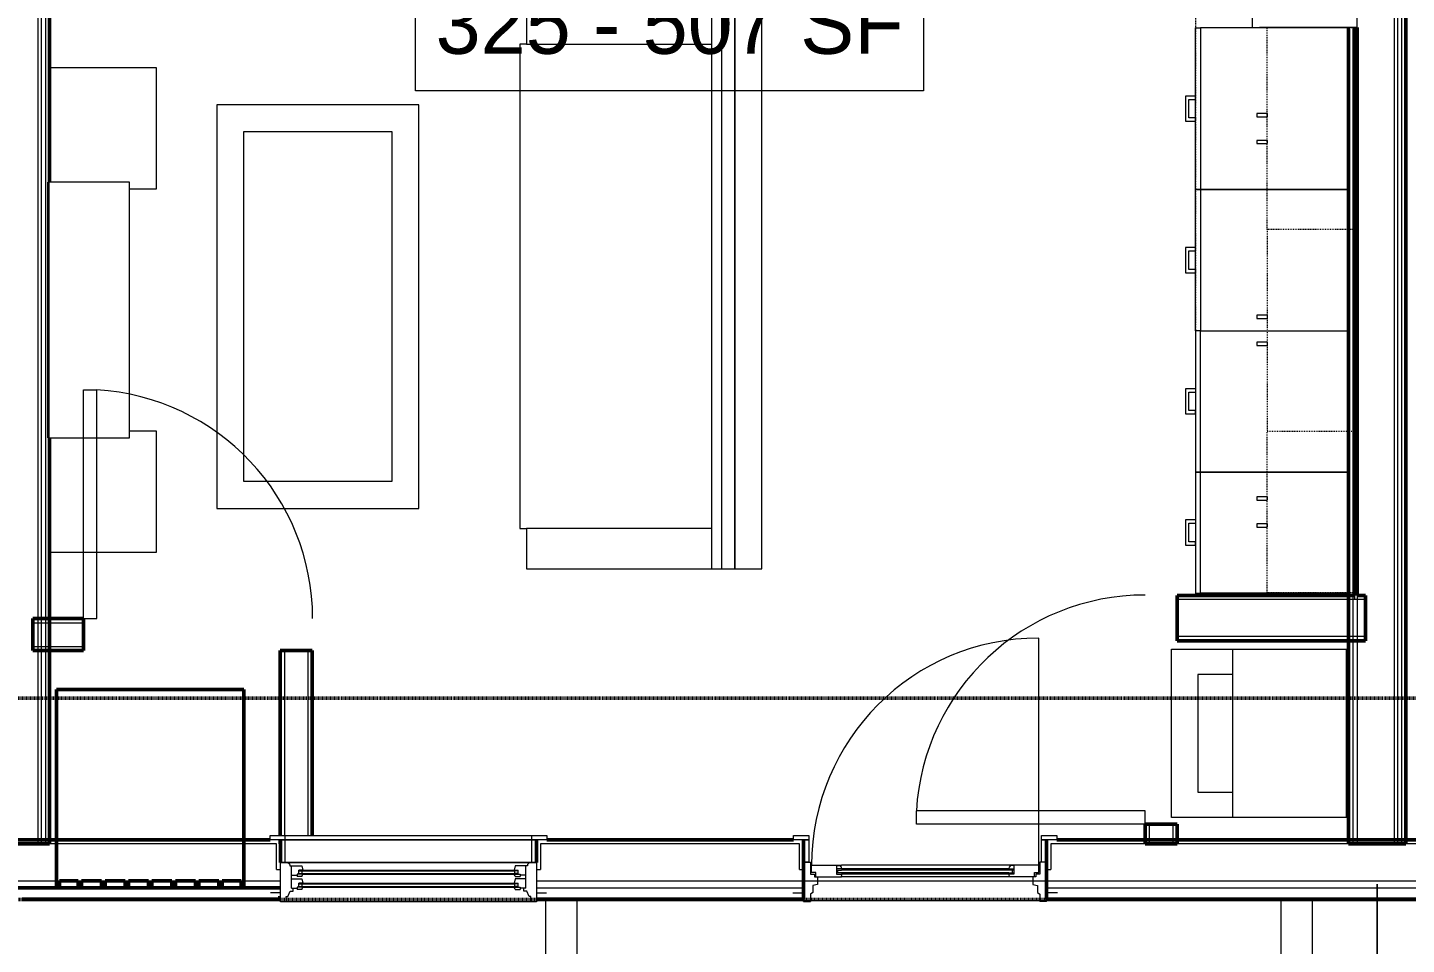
# Model space of a CAD drawing. Header units: inches. Extents: x -4217 to -1814, y 9706 to 12425.
# Drawn here: x -3136.2 to -2931.2, y 9973.5 to 10109.8 of the extents above; entities that cross this region are included whole.
import ezdxf

# ---------------------------------------------------------------- set-up
doc = ezdxf.new("R2010")
doc.units = ezdxf.units.IN
doc.header["$MEASUREMENT"] = 0
doc.linetypes.add('Dash', pattern=[0.25, 0.125, -0.125])
doc.linetypes.add('Dash 1_16_', pattern=[0.125, 0.0625, -0.0625])
for name, color, linetype, lineweight in [('A-ANNO-DIMS', 211, 'Continuous', 9), ('A-ANNO-DIMS-96', 211, 'Continuous', 9), ('A-AREA-IDEN', 2, 'Continuous', 9), ('A-DOOR-1', 250, 'Continuous', 9), ('A-DOOR-2', 90, 'Continuous', 20), ('A-DOOR-FRAM-1', 90, 'Continuous', 20), ('A-DOOR-FRAM-2', 250, 'Continuous', 9), ('A-DOOR-GLAZ-1', 250, 'Continuous', 9), ('A-FLOR-1', 50, 'Continuous', 13), ('A-FLOR-HRAL-2', 250, 'Continuous', 9), ('A-GENM-3', 10, 'Continuous', 50), ('A-GLAZ-1', 250, 'Continuous', 9), ('A-GLAZ-2', 90, 'Continuous', 20), ('A-GLAZ-4', 10, 'Continuous', 50), ('A-WALL', 113, 'Continuous', 13), ('A-WALL-3', 10, 'Continuous', 50), ('A-WALL-4', 50, 'Continuous', 13), ('C-PROP-LINE-2', 91, 'Dash 1_16_', 50), ('I-FURN', 30, 'Continuous', 9), ('I-FURN-1', 250, 'Continuous', 9), ('I-WALL-3', 2, 'Continuous', 50), ('P-SANR-FIXT-2', 250, 'Continuous', 9), ('Q-CASE-3', 250, 'Continuous', 9), ('Q-CASE-4', 250, 'Dash', 9), ('Q-CASE-HDLN-1', 250, 'Dash', 9)]:
    doc.layers.add(name, color=color, linetype=linetype, lineweight=lineweight)
doc.styles.add('Century Gothic', font='ufonts.com_century-gothic.ttf', dxfattribs={"height": 9})
doc.dimstyles.new('OD__1_8__Tol__', dxfattribs={"dimscale": 12, "dimtxt": 9.397514, "dimasz": 1, "dimexe": 0.75, "dimexo": 0.5, "dimgap": 0.125, "dimtad": 1, "dimdec": 3, "dimrnd": 0.125, "dimzin": 3, "dimdsep": 46, "dimlunit": 4, "dimtxsty": 'Century Gothic', "dimblk1": 'OBLIQUE', "dimblk2": 'OBLIQUE', "dimsah": 1, "dimcen": 0.09, "dimdle": 0.75, "dimazin": 0, "dimtfac": 1, "dimtdec": 4, "dimtix": 1, "dimtmove": 0, "dimatfit": 3, "dimfxl": 1, "dimtvp": 1, "dimtfill": 1, "dimfrac": 2, "dimtolj": 1, "dimtzin": 0, "dimarcsym": 2})

# ---------------------------------------------------------------- blocks, each defined once
blk = doc.blocks.new('DIMBLOCK32-FLOOR PLAN - 3RD FLOOR')
at = {"layer": 'A-ANNO-DIMS-96'}
for p, q in [((-3338.72, 9982.44), (-3338.72, 9817.41)), ((-3338.72, 9826.41), (-3338.72, 9982.44)), ((-2935.52, 9982.44), (-2935.52, 9817.41)), ((-2935.52, 9826.41), (-2935.52, 9982.44)), ((-3338.72, 9826.41), (-2935.52, 9826.41))]:
    blk.add_line(p, q, dxfattribs=at)
at = {"layer": 'A-ANNO-DIMS-96', "lineweight": 50}
for p, q in [((-3338.72, 9826.41), (-3332.72, 9832.41)), ((-2935.52, 9826.41), (-2929.52, 9832.41)), ((-3338.72, 9826.41), (-3344.72, 9820.41)), ((-2935.52, 9826.41), (-2941.52, 9820.41))]:
    blk.add_line(p, q, dxfattribs=at)
at = {"layer": 'A-ANNO-DIMS-96', "color": 0, "insert": (-3167.85, 9839.44), "char_height": 9, "width": 73.7481, "attachment_point": 1, "line_spacing_factor": 0.984502, "style": 'Century Gothic', "bg_fill": 3, "box_fill_scale": 1.25, "bg_fill_color": 256, "bg_fill_true_color": 13158600, "bg_fill_transparency": 0}
blk.add_mtext('33\' - 7 1/4"', dxfattribs=at)
blk = doc.blocks.new('_Oblique')
at = {"color": 0, "linetype": 'ByBlock', "lineweight": -2}
blk.add_line((-0.5, -0.5), (0.5, 0.5), dxfattribs=at)
blk = doc.blocks.new('DIMBLOCK33-FLOOR PLAN - 3RD FLOOR')
at = {"layer": 'A-ANNO-DIMS-96'}
for p, q in [((-2935.52, 9982.44), (-2935.52, 9817.41)), ((-2935.52, 9826.41), (-2935.52, 9982.44)), ((-2072.36, 9978.63), (-2072.36, 9817.41)), ((-2072.36, 9826.41), (-2072.36, 9978.63)), ((-2935.52, 9826.41), (-2063.36, 9826.41))]:
    blk.add_line(p, q, dxfattribs=at)
at = {"layer": 'A-ANNO-DIMS-96', "lineweight": 50}
for p, q in [((-2935.52, 9826.41), (-2929.52, 9832.41)), ((-2072.36, 9826.41), (-2066.36, 9832.41)), ((-2935.52, 9826.41), (-2941.52, 9820.41)), ((-2072.36, 9826.41), (-2078.36, 9820.41))]:
    blk.add_line(p, q, dxfattribs=at)
at = {"layer": 'A-ANNO-DIMS-96', "color": 0, "insert": (-2538.18, 9839.44), "char_height": 9, "width": 82.1611, "attachment_point": 1, "line_spacing_factor": 0.984502, "style": 'Century Gothic', "bg_fill": 3, "box_fill_scale": 1.25, "bg_fill_color": 256, "bg_fill_true_color": 13158600, "bg_fill_transparency": 0}
blk.add_mtext('71\' - 11 1/8"', dxfattribs=at)

msp = doc.modelspace()

# ---------------------------------------------------------------- linework, layer by layer
at = {"layer": 'A-AREA-IDEN', "flags": 128}
msp.add_lwpolyline([(-3078.49528, 10121.87071), (-3002.98977, 10121.87071), (-3002.98977, 10100.37464), (-3078.49528, 10100.37464)], close=True, dxfattribs=at)
at = {"layer": 'A-DOOR-1'}
for centre, start, end in [((-3127.84796, 10021.9274), 0, 86.634313), ((-2970.02514, 9991.37231), 90, 176.634313)]:
    msp.add_arc(centre, 34.06659, start, end, dxfattribs=at)
at = {"layer": 'A-DOOR-2'}
for p, q in [((-3127.84796, 10055.93523), (-3125.84796, 10055.93523)), ((-3127.84796, 10021.9274), (-3127.84796, 10055.93523)), ((-3125.84796, 10021.9274), (-3125.84796, 10055.93523)), ((-3127.84796, 10021.9274), (-3125.84796, 10021.9274)), ((-2970.02514, 9993.37231), (-3004.03297, 9993.37231)), ((-3004.03297, 9991.37231), (-3004.03297, 9993.37231)), ((-2970.02514, 9991.37231), (-2970.02514, 9993.37231)), ((-2970.02514, 9991.37231), (-3004.03297, 9991.37231))]:
    msp.add_line(p, q, dxfattribs=at)
at = {"layer": 'A-DOOR-FRAM-2'}
for p, q in [((-3022.28624, 9989.6894), (-3020.03624, 9989.6894)), ((-2985.41124, 9989.6894), (-2983.16124, 9989.6894))]:
    msp.add_line(p, q, dxfattribs=at)
at = {"layer": 'A-GENM-3'}
msp.add_line((-3103.98624, 10011.3769), (-3131.86124, 10011.3769), dxfattribs=at)
at = {"layer": 'A-GLAZ-1'}
msp.add_line((-3100.09796, 9989.6894), (-3058.94952, 9989.6894), dxfattribs=at)
at = {"layer": 'A-WALL'}
for p, q in [((-2933.02374, 10374.0394), (-2933.02374, 9988.4394)), ((-3134.62374, 10356.0394), (-3134.62374, 9988.4394)), ((-3134.12374, 10356.0394), (-3134.12374, 9988.4394)), ((-3133.49874, 10356.0394), (-3133.49874, 9988.4394)), ((-2932.52374, 10333.5917), (-2932.52374, 9988.4394)), ((-2931.89874, 10333.592), (-2931.89874, 9988.4394)), ((-2939.14874, 10109.77162), (-2939.14874, 9988.4394)), ((-2938.52374, 10109.77162), (-2938.52374, 9988.4394))]:
    msp.add_line(p, q, dxfattribs=at)
at = {"layer": 'A-WALL-3'}
for p, q in [((-2938.89874, 10109.77162), (-2938.89874, 10025.37231)), ((-2938.52374, 10025.37231), (-2938.52374, 10109.77162)), ((-2938.89874, 10025.37231), (-2965.27514, 10025.37231)), ((-2965.27514, 10025.37231), (-2965.27514, 10018.62231)), ((-2937.27374, 10025.37231), (-2938.52374, 10025.37231)), ((-2937.27374, 10018.62231), (-2937.27374, 10025.37231)), ((-3127.84796, 10021.9274), (-3135.37374, 10021.9274)), ((-3135.37374, 10021.9274), (-3135.37374, 10017.1774)), ((-3127.84796, 10017.1774), (-3127.84796, 10021.9274)), ((-3135.37374, 10017.1774), (-3127.84796, 10017.1774)), ((-3093.84796, 10017.1774), (-3098.59796, 10017.1774)), ((-3098.59796, 10017.1774), (-3098.59796, 9989.6894)), ((-3093.84796, 9989.6894), (-3093.84796, 10017.1774)), ((-2965.27514, 10018.62231), (-2937.27374, 10018.62231)), ((-2965.27514, 9991.37231), (-2970.02514, 9991.37231))]:
    msp.add_line(p, q, dxfattribs=at)
at = {"layer": 'A-WALL-4'}
for p, q in [((-2938.89874, 10025.37231), (-2938.89874, 10024.74731)), ((-2938.52374, 10025.37231), (-2938.52374, 10024.74731)), ((-2938.89874, 10024.74731), (-2965.27514, 10024.74731)), ((-2938.52374, 10024.74731), (-2938.89874, 10024.74731)), ((-2938.52374, 10024.74731), (-2938.89874, 10024.74731)), ((-2937.27374, 10024.74731), (-2938.52374, 10024.74731)), ((-3135.37374, 10021.3024), (-3127.84796, 10021.3024)), ((-2937.27374, 10019.24731), (-2965.27514, 10019.24731)), ((-3135.37374, 10017.8024), (-3127.84796, 10017.8024)), ((-3097.97296, 10017.1774), (-3097.97296, 9989.6894)), ((-3094.47296, 10017.1774), (-3094.47296, 9989.6894))]:
    msp.add_line(p, q, dxfattribs=at)
at = {"layer": 'C-PROP-LINE-2'}
msp.add_line((-2099.26202, 10010.0894), (-3832.16202, 10010.0894), dxfattribs=at)
at = {"layer": 'I-FURN'}
for p, q in [((-3061.99874, 10113.31), (-3061.99874, 10107.31)), ((-3034.49874, 10113.31), (-3034.49874, 10029.31)), ((-3032.99874, 10113.31), (-3032.99874, 10029.31)), ((-3030.99874, 10113.31), (-3030.99874, 10029.31)), ((-3030.99874, 10029.31), (-3030.99874, 10113.31)), ((-3061.99874, 10107.31), (-3062.99874, 10107.31)), ((-3062.99874, 10107.31), (-3062.99874, 10035.31)), ((-3061.99874, 10107.31), (-3034.49874, 10107.31)), ((-3062.99874, 10035.31), (-3061.99874, 10035.31)), ((-3034.49874, 10035.31), (-3061.99874, 10035.31)), ((-3061.99874, 10035.31), (-3061.99874, 10029.31)), ((-3061.99874, 10029.31), (-3034.49874, 10029.31)), ((-3034.49874, 10029.31), (-3030.99874, 10029.31))]:
    msp.add_line(p, q, dxfattribs=at)
at = {"layer": 'I-FURN-1'}
for p, q in [((-3026.99874, 10029.31), (-3026.99874, 10113.31)), ((-3116.99874, 10103.79973), (-3132.87374, 10103.79973)), ((-3116.99874, 10085.79973), (-3116.99874, 10103.79973)), ((-3116.99882, 10102.65012), (-3116.96768, 10102.65012)), ((-3116.96768, 10102.65012), (-3116.96768, 10103.13923)), ((-3107.99874, 10098.31), (-3107.99874, 10038.31)), ((-3077.99874, 10098.31), (-3107.99874, 10098.31)), ((-3077.99874, 10038.31), (-3077.99874, 10098.31)), ((-3103.99874, 10094.31), (-3081.99874, 10094.31)), ((-3103.99874, 10042.31), (-3103.99874, 10094.31)), ((-3081.99874, 10094.31), (-3081.99874, 10042.31)), ((-3116.96693, 10087.45711), (-3116.99882, 10087.45711)), ((-3116.96693, 10086.46263), (-3116.96693, 10087.45711)), ((-3133.12374, 10048.79973), (-3133.12374, 10086.79973)), ((-3133.12374, 10086.79973), (-3132.99874, 10086.79973)), ((-3132.99874, 10086.79973), (-3132.99874, 10048.79973)), ((-3132.99874, 10086.79973), (-3132.99874, 10048.79973)), ((-3120.99874, 10086.79973), (-3132.99874, 10086.79973)), ((-3120.99874, 10048.79973), (-3120.99874, 10086.79973)), ((-3120.99874, 10085.79973), (-3116.99874, 10085.79973)), ((-3116.99882, 10086.46263), (-3116.96693, 10086.46263)), ((-3132.99874, 10048.79973), (-3133.12374, 10048.79973)), ((-3132.99874, 10048.79973), (-3120.99874, 10048.79973)), ((-3116.99874, 10049.79973), (-3120.99874, 10049.79973)), ((-3116.96693, 10049.13683), (-3116.99882, 10049.13683)), ((-3116.99882, 10048.14235), (-3116.96693, 10048.14235)), ((-3116.99874, 10031.79973), (-3116.99874, 10049.79973)), ((-3116.96693, 10048.14235), (-3116.96693, 10049.13683)), ((-3081.99874, 10042.31), (-3103.99874, 10042.31)), ((-3107.99874, 10038.31), (-3077.99874, 10038.31)), ((-3132.87374, 10031.79973), (-3116.99874, 10031.79973)), ((-3116.96768, 10032.94934), (-3116.99882, 10032.94934)), ((-3116.96768, 10032.46023), (-3116.96768, 10032.94934)), ((-3030.99874, 10029.31), (-3026.99874, 10029.31))]:
    msp.add_line(p, q, dxfattribs=at)
at = {"layer": 'I-WALL-3'}
for p, q in [((-3132.87374, 10086.79973), (-3132.87374, 10355.4144)), ((-2931.27374, 9988.4394), (-2931.27374, 10333.59229)), ((-2939.77374, 10109.77162), (-2939.77374, 9988.4394)), ((-3132.87374, 9988.4394), (-3132.87374, 10048.79973)), ((-3141.37374, 9988.4394), (-3132.87374, 9988.4394)), ((-2939.77374, 9988.4394), (-2931.27374, 9988.4394))]:
    msp.add_line(p, q, dxfattribs=at)
at = {"layer": 'P-SANR-FIXT-2'}
for p, q in [((-2966.11264, 10017.37231), (-2940.11264, 10017.37231)), ((-2966.11264, 9992.37231), (-2966.11264, 10017.37231)), ((-2957.01889, 10017.37231), (-2957.01889, 9992.37231)), ((-2940.11264, 9992.37231), (-2940.11264, 10017.37231)), ((-2962.20639, 10013.62231), (-2962.20639, 9996.12231)), ((-2957.01889, 10013.62231), (-2962.20639, 10013.62231)), ((-2962.20639, 9996.12231), (-2957.01889, 9996.12231)), ((-2940.11264, 9992.37231), (-2966.11264, 9992.37231))]:
    msp.add_line(p, q, dxfattribs=at)
at = {"layer": 'Q-CASE-3'}
for p, q in [((-2954.12308, 10139.65351), (-2954.12308, 10109.77162)), ((-2938.52374, 10109.77162), (-2938.52374, 10139.65351)), ((-2962.52374, 10109.71601), (-2961.77374, 10109.71601)), ((-2962.52374, 10085.71601), (-2962.52374, 10109.71601)), ((-2939.77374, 10109.71601), (-2961.77374, 10109.71601)), ((-2961.77374, 10109.71601), (-2961.77374, 10085.71601)), ((-2938.52374, 10109.77162), (-2953.01193, 10109.77162)), ((-2962.52374, 10099.59101), (-2964.02374, 10099.59101)), ((-2964.02374, 10099.59101), (-2964.02374, 10095.84101)), ((-2962.52374, 10099.09163), (-2962.52374, 10099.59101)), ((-2963.52436, 10096.34038), (-2963.52436, 10099.09163)), ((-2963.52436, 10099.09163), (-2962.52374, 10099.09163)), ((-2964.02374, 10095.84101), (-2962.52374, 10095.84101)), ((-2962.52374, 10096.34038), (-2963.52436, 10096.34038)), ((-2962.52374, 10096.34038), (-2962.52374, 10095.84101)), ((-2953.39799, 10097.01006), (-2953.39799, 10096.52162)), ((-2951.89874, 10097.01006), (-2953.39799, 10097.01006)), ((-2953.39799, 10096.52162), (-2951.89874, 10096.52162)), ((-2951.89874, 10097.01006), (-2951.89874, 10096.52162)), ((-2953.39799, 10093.01006), (-2953.39799, 10092.52162)), ((-2951.89874, 10093.01006), (-2953.39799, 10093.01006)), ((-2951.89874, 10093.01006), (-2951.89874, 10092.52162)), ((-2953.39799, 10092.52162), (-2951.89874, 10092.52162)), ((-2961.77374, 10085.71601), (-2962.52374, 10085.71601)), ((-2962.52374, 10085.71601), (-2961.77374, 10085.71601)), ((-2962.52374, 10064.71601), (-2962.52374, 10085.71601)), ((-2961.77374, 10085.71601), (-2939.77374, 10085.71601)), ((-2939.77374, 10085.71601), (-2961.77374, 10085.71601)), ((-2961.77374, 10085.71601), (-2961.77374, 10064.71601)), ((-2962.52374, 10077.09101), (-2964.02374, 10077.09101)), ((-2964.02374, 10077.09101), (-2964.02374, 10073.34101)), ((-2963.52436, 10073.84038), (-2963.52436, 10076.59163)), ((-2963.52436, 10076.59163), (-2962.52374, 10076.59163)), ((-2962.52374, 10076.59163), (-2962.52374, 10077.09101)), ((-2964.02374, 10073.34101), (-2962.52374, 10073.34101)), ((-2962.52374, 10073.84038), (-2963.52436, 10073.84038)), ((-2962.52374, 10073.84038), (-2962.52374, 10073.34101)), ((-2951.89874, 10067.02162), (-2953.39799, 10067.02162)), ((-2953.39799, 10067.02162), (-2953.39799, 10066.53317)), ((-2953.39799, 10066.53317), (-2951.89874, 10066.53317)), ((-2951.89874, 10067.02162), (-2951.89874, 10066.53317)), ((-2961.77374, 10064.71601), (-2962.52374, 10064.71601)), ((-2962.52374, 10064.71601), (-2962.52374, 10043.71601)), ((-2961.77374, 10064.71601), (-2962.52374, 10064.71601)), ((-2961.77374, 10064.71601), (-2939.77374, 10064.71601)), ((-2961.77374, 10043.71601), (-2961.77374, 10064.71601)), ((-2961.77374, 10064.71601), (-2939.77374, 10064.71601)), ((-2951.89874, 10063.02162), (-2953.39799, 10063.02162)), ((-2953.39799, 10063.02162), (-2953.39799, 10062.53317)), ((-2953.39799, 10062.53317), (-2951.89874, 10062.53317)), ((-2951.89874, 10063.02162), (-2951.89874, 10062.53317)), ((-2962.52374, 10056.09101), (-2964.02374, 10056.09101)), ((-2964.02374, 10056.09101), (-2964.02374, 10052.34101)), ((-2962.52374, 10056.09101), (-2962.52374, 10055.59163)), ((-2963.52436, 10055.59163), (-2962.52374, 10055.59163)), ((-2963.52436, 10052.84038), (-2963.52436, 10055.59163)), ((-2964.02374, 10052.34101), (-2962.52374, 10052.34101)), ((-2962.52374, 10052.84038), (-2963.52436, 10052.84038)), ((-2962.52374, 10052.34101), (-2962.52374, 10052.84038)), ((-2962.52374, 10043.71601), (-2961.77374, 10043.71601)), ((-2962.52374, 10043.71601), (-2962.52374, 10025.71601)), ((-2961.77374, 10043.71601), (-2962.52374, 10043.71601)), ((-2939.77374, 10043.71601), (-2961.77374, 10043.71601)), ((-2961.77374, 10025.71601), (-2961.77374, 10043.71601)), ((-2961.77374, 10043.71601), (-2939.77374, 10043.71601)), ((-2953.39799, 10040.01006), (-2953.39799, 10039.52162)), ((-2951.89874, 10040.01006), (-2953.39799, 10040.01006)), ((-2951.89874, 10040.01006), (-2951.89874, 10039.52162)), ((-2953.39799, 10039.52162), (-2951.89874, 10039.52162)), ((-2962.52374, 10036.59101), (-2964.02374, 10036.59101)), ((-2964.02374, 10036.59101), (-2964.02374, 10032.84101)), ((-2963.52436, 10036.09163), (-2962.52374, 10036.09163)), ((-2963.52436, 10033.34038), (-2963.52436, 10036.09163)), ((-2962.52374, 10036.59101), (-2962.52374, 10036.09163)), ((-2953.39799, 10036.01006), (-2953.39799, 10035.52162)), ((-2951.89874, 10036.01006), (-2953.39799, 10036.01006)), ((-2951.89874, 10036.01006), (-2951.89874, 10035.52162)), ((-2953.39799, 10035.52162), (-2951.89874, 10035.52162)), ((-2964.02374, 10032.84101), (-2962.52374, 10032.84101)), ((-2962.52374, 10033.34038), (-2963.52436, 10033.34038)), ((-2962.52374, 10032.84101), (-2962.52374, 10033.34038)), ((-2962.52374, 10025.71601), (-2961.77374, 10025.71601)), ((-2939.77374, 10025.71601), (-2961.77374, 10025.71601))]:
    msp.add_line(p, q, dxfattribs=at)
at = {"layer": 'Q-CASE-4'}
for p, q in [((-2951.89874, 10109.77162), (-2938.89874, 10109.77162)), ((-2951.89874, 10079.77162), (-2951.89874, 10109.77162)), ((-2938.89874, 10109.77162), (-2938.89874, 10079.77162)), ((-2938.89874, 10079.77162), (-2951.89874, 10079.77162)), ((-2938.89874, 10079.77162), (-2951.89874, 10079.77162)), ((-2951.89874, 10079.77162), (-2951.89874, 10049.77162)), ((-2938.89874, 10049.77162), (-2938.89874, 10079.77162)), ((-2951.89874, 10049.77162), (-2938.89874, 10049.77162)), ((-2951.89874, 10049.77162), (-2938.89874, 10049.77162)), ((-2951.89874, 10025.77162), (-2951.89874, 10049.77162)), ((-2938.89874, 10049.77162), (-2938.89874, 10025.77162)), ((-2938.89874, 10025.77162), (-2951.89874, 10025.77162))]:
    msp.add_line(p, q, dxfattribs=at)
at = {"layer": 'Q-CASE-HDLN-1'}
msp.add_line((-2962.52374, 10155.71601), (-2962.52374, 10025.37231), dxfattribs=at)

# ---------------------------------------------------------------- texts
at = {"layer": 'A-AREA-IDEN', "insert": (-3075.49528, 10114.87071), "char_height": 9, "width": 83.931, "attachment_point": 1, "style": 'Century Gothic'}
msp.add_mtext('325 - 507 SF', dxfattribs=at)

# ---------------------------------------------------------------- next in the draw order: dimensions: what is measured, and where the dimension line sits
at = {"layer": 'A-ANNO-DIMS'}
dim = msp.add_linear_dim(base=(-2935.52374, 9826.40632), p1=(-3338.72374, 9988.4394), p2=(-2935.52374, 9988.4394), dimstyle='OD__1_8__Tol__', override={"dimpost": '<>', "dimfxl": 403.2}, dxfattribs=at)
dim.commit()
dim.dimension.update_dxf_attribs({"geometry": 'DIMBLOCK32-FLOOR PLAN - 3RD FLOOR', "text_midpoint": (-3137.12374, 9833.13133)})

# ---------------------------------------------------------------- next in the draw order: linework, layer by layer
at = {"layer": 'A-DOOR-1'}
msp.add_line((-2985.84874, 9985.28315), (-2985.84874, 10019.03315), dxfattribs=at)
msp.add_arc((-2985.84874, 9985.28315), 33.75, 90, 180, dxfattribs=at)
at = {"layer": 'A-DOOR-2'}
for p, q in [((-3019.59874, 9984.2209), (-3019.59874, 9985.28315)), ((-3019.59874, 9985.28315), (-3015.16124, 9985.28315)), ((-3015.91124, 9985.28315), (-3015.91124, 9983.9709)), ((-3015.91124, 9985.28315), (-3015.91124, 9985.2209)), ((-3015.91124, 9985.2209), (-3015.39727, 9985.2209)), ((-3015.16124, 9984.7209), (-3015.91124, 9984.7209)), ((-3015.39727, 9985.2209), (-3015.19224, 9984.9689)), ((-3015.19224, 9984.9689), (-3015.16124, 9984.7829)), ((-2990.28624, 9985.28315), (-3015.16124, 9985.28315)), ((-3015.16124, 9984.7829), (-3015.16124, 9984.7209)), ((-2985.84874, 9985.28315), (-2990.28624, 9985.28315)), ((-2990.25524, 9984.9689), (-2990.28624, 9984.7829)), ((-2990.28624, 9984.7829), (-2990.28624, 9984.7209)), ((-2990.28624, 9984.7209), (-2989.53624, 9984.7209)), ((-2990.05021, 9985.2209), (-2990.25524, 9984.9689)), ((-2989.53624, 9985.2209), (-2990.05021, 9985.2209)), ((-2989.53624, 9985.28315), (-2989.53624, 9983.9709)), ((-2989.53624, 9985.28315), (-2989.53624, 9985.2209)), ((-2985.84874, 9984.2209), (-2985.84874, 9985.28315)), ((-3018.98238, 9984.21014), (-3019.59874, 9984.2209)), ((-3018.98238, 9983.56465), (-3018.98238, 9984.21014)), ((-3018.98238, 9983.56465), (-3015.16124, 9983.56465)), ((-3015.91124, 9983.9709), (-3015.16124, 9983.9709)), ((-3015.16124, 9983.8769), (-3015.19158, 9983.56465)), ((-3015.16124, 9983.9709), (-3015.16124, 9983.8769)), ((-2990.28624, 9983.5644), (-3015.16124, 9983.5644)), ((-2990.28624, 9983.9709), (-2990.28624, 9983.8769)), ((-2989.53624, 9983.9709), (-2990.28624, 9983.9709)), ((-2990.28624, 9983.8769), (-2990.25589, 9983.56465)), ((-2986.46509, 9983.56465), (-2990.28624, 9983.56465)), ((-2986.46509, 9984.21014), (-2985.84874, 9984.2209)), ((-2986.46509, 9983.56465), (-2986.46509, 9984.21014))]:
    msp.add_line(p, q, dxfattribs=at)
at = {"layer": 'A-DOOR-FRAM-1'}
for p, q in [((-3020.78624, 9979.8769), (-3020.78624, 9985.7519)), ((-3020.41124, 9985.7519), (-3020.78624, 9985.7519)), ((-3020.78624, 9985.7519), (-3019.75499, 9985.7519)), ((-3019.75499, 9985.7519), (-3019.75499, 9983.9699)), ((-2985.69249, 9985.7519), (-2985.69249, 9983.9699)), ((-2984.66124, 9985.7519), (-2985.69249, 9985.7519)), ((-2984.66124, 9979.8769), (-2984.66124, 9985.7519)), ((-3019.75499, 9983.9699), (-3019.17624, 9983.9699)), ((-3018.72374, 9982.39557), (-3019.41124, 9982.24039)), ((-3019.17624, 9983.9699), (-3019.17624, 9983.5329)), ((-3019.17624, 9983.5329), (-3018.72374, 9983.5329)), ((-3018.72374, 9983.5329), (-3018.72374, 9982.39557)), ((-2986.27124, 9983.5329), (-2986.72374, 9983.5329)), ((-2986.72374, 9983.5329), (-2986.72374, 9982.39557)), ((-2986.72374, 9982.39557), (-2986.03624, 9982.24039)), ((-2986.27124, 9983.9699), (-2986.27124, 9983.5329)), ((-2985.69249, 9983.9699), (-2986.27124, 9983.9699)), ((-3022.41124, 9981.1894), (-3020.78624, 9981.1894)), ((-3019.41124, 9981.23924), (-3019.75499, 9980.99854)), ((-3019.75499, 9980.99854), (-3019.75499, 9979.8769)), ((-3019.41124, 9982.24039), (-3019.41124, 9981.23924)), ((-2986.03624, 9982.24039), (-2986.03624, 9981.23924)), ((-2986.03624, 9981.23924), (-2985.69249, 9980.99854)), ((-2985.69249, 9980.99854), (-2985.69249, 9979.8769)), ((-2983.03624, 9981.1894), (-2984.66124, 9981.1894)), ((-3020.78624, 9980.0019), (-3020.78624, 9980.1894)), ((-3020.78624, 9979.8769), (-3019.75499, 9979.8769)), ((-2984.66124, 9979.8769), (-2985.69249, 9979.8769)), ((-2984.66124, 9980.1894), (-2984.66124, 9980.0019))]:
    msp.add_line(p, q, dxfattribs=at)
at = {"layer": 'A-DOOR-FRAM-2'}
for p, q in [((-3022.28624, 9989.0644), (-3022.28624, 9989.6894)), ((-3020.03624, 9989.0644), (-3022.28624, 9989.0644)), ((-3020.66124, 9989.0644), (-3020.03624, 9989.0644)), ((-3020.66124, 9985.7519), (-3020.66124, 9989.0644)), ((-3020.03624, 9989.6894), (-3020.03624, 9989.0644)), ((-3020.03624, 9989.0644), (-3020.03624, 9985.7519)), ((-2985.41124, 9989.0644), (-2985.41124, 9989.6894)), ((-2985.41124, 9989.0644), (-2984.78624, 9989.0644)), ((-2985.41124, 9985.7519), (-2985.41124, 9989.0644)), ((-2983.16124, 9989.0644), (-2985.41124, 9989.0644)), ((-2984.78624, 9989.0644), (-2984.78624, 9985.7519)), ((-2983.16124, 9989.6894), (-2983.16124, 9989.0644)), ((-3020.03624, 9985.7519), (-3020.66124, 9985.7519)), ((-2984.78624, 9985.7519), (-2985.41124, 9985.7519))]:
    msp.add_line(p, q, dxfattribs=at)
at = {"layer": 'A-DOOR-GLAZ-1'}
for p, q in [((-3015.91124, 9984.5644), (-3015.16124, 9984.5644)), ((-3015.70124, 9984.1269), (-3015.70124, 9984.5644)), ((-2990.28624, 9984.72065), (-3015.16124, 9984.72065)), ((-2990.28624, 9984.5644), (-3015.16124, 9984.5644)), ((-2989.53624, 9984.5644), (-2990.28624, 9984.5644)), ((-2989.74624, 9984.1269), (-2989.74624, 9984.5644)), ((-3015.16124, 9984.1269), (-3015.91124, 9984.1269)), ((-2990.28624, 9984.1269), (-3015.16124, 9984.1269)), ((-2990.28624, 9983.97065), (-3015.16124, 9983.97065)), ((-2990.28624, 9984.1269), (-2989.53624, 9984.1269))]:
    msp.add_line(p, q, dxfattribs=at)
at = {"layer": 'A-FLOR-1'}
for p, q in [((-3020.78624, 9982.9394), (-2984.66124, 9982.9394)), ((-2949.84815, 9980.0019), (-3054.44874, 9980.0019))]:
    msp.add_line(p, q, dxfattribs=at)
at = {"layer": 'A-FLOR-HRAL-2'}
for p, q in [((-3059.17315, 9980.1894), (-3059.17315, 9914.57719)), ((-3054.44874, 9919.3016), (-3054.44874, 9980.1894)), ((-2949.84815, 9980.1894), (-2949.84815, 9919.3016)), ((-2945.12374, 9914.57719), (-2945.12374, 9980.1894))]:
    msp.add_line(p, q, dxfattribs=at)
at = {"layer": 'A-GENM-3'}
for p, q in [((-3131.86124, 10011.3769), (-3131.86124, 9981.9394)), ((-3103.98624, 9981.9394), (-3103.98624, 10011.3769)), ((-3131.42374, 9981.9394), (-3131.42374, 9982.9394)), ((-3131.42374, 9982.9394), (-3128.62686, 9982.9394)), ((-3128.62686, 9982.9394), (-3128.62686, 9981.9394)), ((-3128.12686, 9981.9394), (-3128.12686, 9982.9394)), ((-3128.12686, 9982.9394), (-3125.14249, 9982.9394)), ((-3125.14249, 9982.9394), (-3125.14249, 9981.9394)), ((-3124.64249, 9981.9394), (-3124.64249, 9982.9394)), ((-3124.64249, 9982.9394), (-3121.65811, 9982.9394)), ((-3121.65811, 9982.9394), (-3121.65811, 9981.9394)), ((-3121.15811, 9981.9394), (-3121.15811, 9982.9394)), ((-3121.15811, 9982.9394), (-3118.17374, 9982.9394)), ((-3118.17374, 9982.9394), (-3118.17374, 9981.9394)), ((-3117.67374, 9981.9394), (-3117.67374, 9982.9394)), ((-3117.67374, 9982.9394), (-3114.68936, 9982.9394)), ((-3114.68936, 9982.9394), (-3114.68936, 9981.9394)), ((-3114.18936, 9981.9394), (-3114.18936, 9982.9394)), ((-3114.18936, 9982.9394), (-3111.20499, 9982.9394)), ((-3111.20499, 9982.9394), (-3111.20499, 9981.9394)), ((-3110.70499, 9981.9394), (-3110.70499, 9982.9394)), ((-3110.70499, 9982.9394), (-3107.72061, 9982.9394)), ((-3107.72061, 9982.9394), (-3107.72061, 9981.9394)), ((-3107.22061, 9981.9394), (-3107.22061, 9982.9394)), ((-3107.22061, 9982.9394), (-3104.42374, 9982.9394)), ((-3104.42374, 9982.9394), (-3104.42374, 9981.9394)), ((-3131.86124, 9981.9394), (-3131.42374, 9981.9394)), ((-3128.62686, 9981.9394), (-3128.12686, 9981.9394)), ((-3125.14249, 9981.9394), (-3124.64249, 9981.9394)), ((-3121.65811, 9981.9394), (-3121.15811, 9981.9394)), ((-3118.17374, 9981.9394), (-3117.67374, 9981.9394)), ((-3114.68936, 9981.9394), (-3114.18936, 9981.9394)), ((-3111.20499, 9981.9394), (-3110.70499, 9981.9394)), ((-3107.72061, 9981.9394), (-3107.22061, 9981.9394)), ((-3104.42374, 9981.9394), (-3103.98624, 9981.9394))]:
    msp.add_line(p, q, dxfattribs=at)
at = {"layer": 'A-GLAZ-1'}
for p, q in [((-3100.09796, 9989.0644), (-3100.09796, 9989.6894)), ((-3058.94952, 9989.0644), (-3100.09796, 9989.0644)), ((-3098.47296, 9989.0644), (-3060.57452, 9989.0644)), ((-3098.47296, 9985.6894), (-3098.47296, 9989.0644)), ((-3097.84796, 9989.0644), (-3097.84796, 9989.6894)), ((-3097.84796, 9985.6894), (-3097.84796, 9989.0644)), ((-3061.19952, 9989.0644), (-3061.19952, 9989.6894)), ((-3061.19952, 9985.6894), (-3061.19952, 9989.0644)), ((-3060.57452, 9989.0644), (-3060.57452, 9985.6894)), ((-3058.94952, 9989.6894), (-3058.94952, 9989.0644)), ((-3060.57452, 9985.6894), (-3098.47296, 9985.6894)), ((-3095.81671, 9984.4394), (-3095.22296, 9984.4394)), ((-3095.34796, 9984.0644), (-3095.34796, 9984.4394)), ((-3095.22296, 9984.5644), (-3063.82452, 9984.5644)), ((-3095.22296, 9984.4394), (-3063.82452, 9984.4394)), ((-3063.23077, 9984.4394), (-3063.82452, 9984.4394)), ((-3063.69952, 9984.0644), (-3063.69952, 9984.4394)), ((-3095.81671, 9984.0644), (-3095.22296, 9984.0644)), ((-3095.81671, 9982.5019), (-3095.22296, 9982.5019)), ((-3095.34796, 9982.1269), (-3095.34796, 9982.5019)), ((-3095.22296, 9984.0644), (-3063.82452, 9984.0644)), ((-3095.22296, 9983.9394), (-3063.82452, 9983.9394)), ((-3095.22296, 9982.6269), (-3063.82452, 9982.6269)), ((-3095.22296, 9982.5019), (-3063.82452, 9982.5019)), ((-3063.23077, 9984.0644), (-3063.82452, 9984.0644)), ((-3063.23077, 9982.5019), (-3063.82452, 9982.5019)), ((-3063.69952, 9982.1269), (-3063.69952, 9982.5019)), ((-3095.81671, 9982.1269), (-3095.22296, 9982.1269)), ((-3095.22296, 9982.1269), (-3063.82452, 9982.1269)), ((-3095.22296, 9982.0019), (-3063.82452, 9982.0019)), ((-3063.23077, 9982.1269), (-3063.82452, 9982.1269))]:
    msp.add_line(p, q, dxfattribs=at)
at = {"layer": 'A-GLAZ-2'}
for p, q in [((-3098.53546, 9985.6894), (-3060.51202, 9985.6894)), ((-3098.53546, 9979.8144), (-3098.53546, 9985.6894)), ((-3097.19171, 9985.40924), (-3097.52559, 9985.6894)), ((-3097.19171, 9985.40924), (-3097.19171, 9985.1894)), ((-3097.19171, 9985.1894), (-3095.37921, 9985.1894)), ((-3096.94171, 9981.8769), (-3096.94171, 9985.1894)), ((-3095.81671, 9983.9394), (-3095.81671, 9984.5644)), ((-3095.22296, 9984.5644), (-3095.81671, 9984.5644)), ((-3095.37921, 9985.1894), (-3095.22296, 9984.5644)), ((-3063.66827, 9985.1894), (-3063.82452, 9984.5644)), ((-3063.82452, 9984.5644), (-3063.23077, 9984.5644)), ((-3061.85577, 9985.1894), (-3063.66827, 9985.1894)), ((-3063.23077, 9983.9394), (-3063.23077, 9984.5644)), ((-3062.10577, 9981.8769), (-3062.10577, 9985.1894)), ((-3061.85577, 9985.40924), (-3061.52189, 9985.6894)), ((-3061.85577, 9985.40924), (-3061.85577, 9985.1894)), ((-3060.51202, 9985.6894), (-3060.51202, 9979.8144)), ((-3096.94171, 9983.8144), (-3096.09796, 9983.8144)), ((-3096.94171, 9983.2519), (-3095.37921, 9983.2519)), ((-3096.09796, 9983.9394), (-3096.09796, 9983.59565)), ((-3095.22608, 9983.9394), (-3096.09796, 9983.9394)), ((-3095.37921, 9983.59565), (-3096.09796, 9983.59565)), ((-3095.81671, 9982.0019), (-3095.81671, 9982.6269)), ((-3095.22296, 9982.6269), (-3095.81671, 9982.6269)), ((-3095.37921, 9983.59565), (-3095.22608, 9983.9394)), ((-3095.37921, 9983.2519), (-3095.22296, 9982.6269)), ((-3063.66827, 9983.2519), (-3063.82452, 9982.6269)), ((-3063.82452, 9982.6269), (-3063.23077, 9982.6269)), ((-3063.66827, 9983.59565), (-3063.82139, 9983.9394)), ((-3063.82139, 9983.9394), (-3062.94952, 9983.9394)), ((-3063.66827, 9983.59565), (-3062.94952, 9983.59565)), ((-3062.10577, 9983.2519), (-3063.66827, 9983.2519)), ((-3063.23077, 9982.0019), (-3063.23077, 9982.6269)), ((-3062.94952, 9983.9394), (-3062.94952, 9983.59565)), ((-3062.10577, 9983.8144), (-3062.94952, 9983.8144)), ((-3098.53546, 9981.1894), (-3100.03546, 9981.1894)), ((-3097.72296, 9980.6269), (-3097.44827, 9980.6269)), ((-3097.72296, 9979.8144), (-3097.72296, 9980.6269)), ((-3097.44827, 9980.6269), (-3097.12921, 9981.4394)), ((-3097.12921, 9981.4394), (-3096.66046, 9981.4394)), ((-3096.94171, 9981.8769), (-3096.09796, 9981.8769)), ((-3096.66046, 9981.4394), (-3096.66046, 9981.8769)), ((-3096.09796, 9982.0019), (-3096.09796, 9981.65815)), ((-3095.22608, 9982.0019), (-3096.09796, 9982.0019)), ((-3095.37921, 9981.65815), (-3096.09796, 9981.65815)), ((-3095.37921, 9981.65815), (-3095.22608, 9982.0019)), ((-3063.66827, 9981.65815), (-3063.82139, 9982.0019)), ((-3063.82139, 9982.0019), (-3062.94952, 9982.0019)), ((-3063.66827, 9981.65815), (-3062.94952, 9981.65815)), ((-3062.94952, 9982.0019), (-3062.94952, 9981.65815)), ((-3062.10577, 9981.8769), (-3062.94952, 9981.8769)), ((-3062.38702, 9981.4394), (-3062.38702, 9981.8769)), ((-3061.91827, 9981.4394), (-3062.38702, 9981.4394)), ((-3061.5992, 9980.6269), (-3061.91827, 9981.4394)), ((-3061.32452, 9980.6269), (-3061.5992, 9980.6269)), ((-3061.32452, 9979.8144), (-3061.32452, 9980.6269)), ((-3060.51202, 9981.1894), (-3059.01202, 9981.1894)), ((-3060.51202, 9979.8144), (-3098.53546, 9979.8144))]:
    msp.add_line(p, q, dxfattribs=at)
at = {"layer": 'A-GLAZ-4'}
for p, q in [((-3098.91202, 9980.2519), (-3136.93546, 9980.2519)), ((-3136.93546, 9980.1894), (-3098.91202, 9980.1894))]:
    msp.add_line(p, q, dxfattribs=at)
at = {"layer": 'A-WALL-3'}
for p, q in [((-2970.02514, 9991.37231), (-2970.02514, 9988.43481)), ((-2965.27514, 9988.43481), (-2965.27514, 9991.37231)), ((-3100.09796, 9989.0644), (-3174.14952, 9989.0644)), ((-3098.59796, 9989.0644), (-3098.59796, 9988.43481)), ((-3098.59796, 9988.43481), (-3098.47296, 9988.43481)), ((-3098.53546, 9985.6894), (-3098.53546, 9989.0644)), ((-3060.51202, 9989.0644), (-3060.51202, 9985.6894)), ((-3022.28624, 9989.0644), (-3058.94952, 9989.0644)), ((-3020.78624, 9980.1894), (-3020.78624, 9989.0644)), ((-2984.66124, 9989.0644), (-2984.66124, 9980.1894)), ((-2970.02514, 9988.43481), (-2965.27514, 9988.43481)), ((-3175.71202, 9981.9394), (-3098.53546, 9981.9394)), ((-3098.53546, 9980.4394), (-3098.91202, 9980.4394)), ((-3098.91202, 9980.4394), (-3098.91202, 9980.1894)), ((-3098.91202, 9980.1894), (-3098.53546, 9980.1894)), ((-3060.51202, 9980.1894), (-3020.78624, 9980.1894))]:
    msp.add_line(p, q, dxfattribs=at)
at = {"layer": 'A-WALL-4'}
for p, q in [((-2969.40014, 9991.37231), (-2969.40014, 9988.43481)), ((-2965.90014, 9991.37231), (-2965.90014, 9988.43481)), ((-3099.16046, 9988.4394), (-3175.08702, 9988.4394)), ((-3099.16046, 9984.6269), (-3099.16046, 9988.4394)), ((-3059.88702, 9988.4394), (-3059.88702, 9984.6269)), ((-3021.41124, 9988.4394), (-3059.88702, 9988.4394)), ((-3021.41124, 9984.6269), (-3021.41124, 9988.4394)), ((-2984.03624, 9988.4394), (-2984.03624, 9984.6269)), ((-3099.16046, 9984.6269), (-3098.53546, 9984.6269)), ((-3060.51202, 9984.6269), (-3059.88702, 9984.6269)), ((-3021.41124, 9984.6269), (-3020.78624, 9984.6269)), ((-2984.66124, 9984.6269), (-2984.03624, 9984.6269)), ((-3175.71202, 9982.9394), (-3098.53546, 9982.9394)), ((-3060.51202, 9982.9394), (-3020.78624, 9982.9394)), ((-3060.51202, 9981.9394), (-3020.78624, 9981.9394)), ((-3060.51202, 9980.4394), (-3020.78624, 9980.4394))]:
    msp.add_line(p, q, dxfattribs=at)

# ---------------------------------------------------------------- next in the draw order: dimensions: what is measured, and where the dimension line sits
at = {"layer": 'A-ANNO-DIMS'}
dim = msp.add_linear_dim(base=(-2072.3612366797, 9826.4063176174), p1=(-2935.5237366793, 9988.4393961105), p2=(-2072.3612366797, 9984.6268961105), dimstyle='OD__1_8__Tol__', override={"dimpost": '<>', "dimfxl": 863.17092}, dxfattribs=at)
dim.commit()
dim.dimension.update_dxf_attribs({"geometry": 'DIMBLOCK33-FLOOR PLAN - 3RD FLOOR', "text_midpoint": (-2503.9424866795, 9833.1313346513)})

# ---------------------------------------------------------------- next in the draw order: linework, layer by layer
at = {"layer": 'A-WALL-3'}
for p, q in [((-2908.09796, 9989.0644), (-2983.16124, 9989.0644)), ((-2984.66124, 9980.1894), (-2906.53546, 9980.1894))]:
    msp.add_line(p, q, dxfattribs=at)
at = {"layer": 'A-WALL-4'}
for p, q in [((-2907.16046, 9988.4394), (-2984.03624, 9988.4394)), ((-2984.66124, 9982.9394), (-2906.53546, 9982.9394)), ((-2984.66124, 9981.9394), (-2906.53546, 9981.9394)), ((-2984.66124, 9980.4394), (-2906.53546, 9980.4394))]:
    msp.add_line(p, q, dxfattribs=at)
at = {"layer": 'C-PROP-LINE-2'}
msp.add_line((-2636.92374, 9980.1894), (-3860.72374, 9980.1894), dxfattribs=at)

doc.saveas('drawing.dxf')
